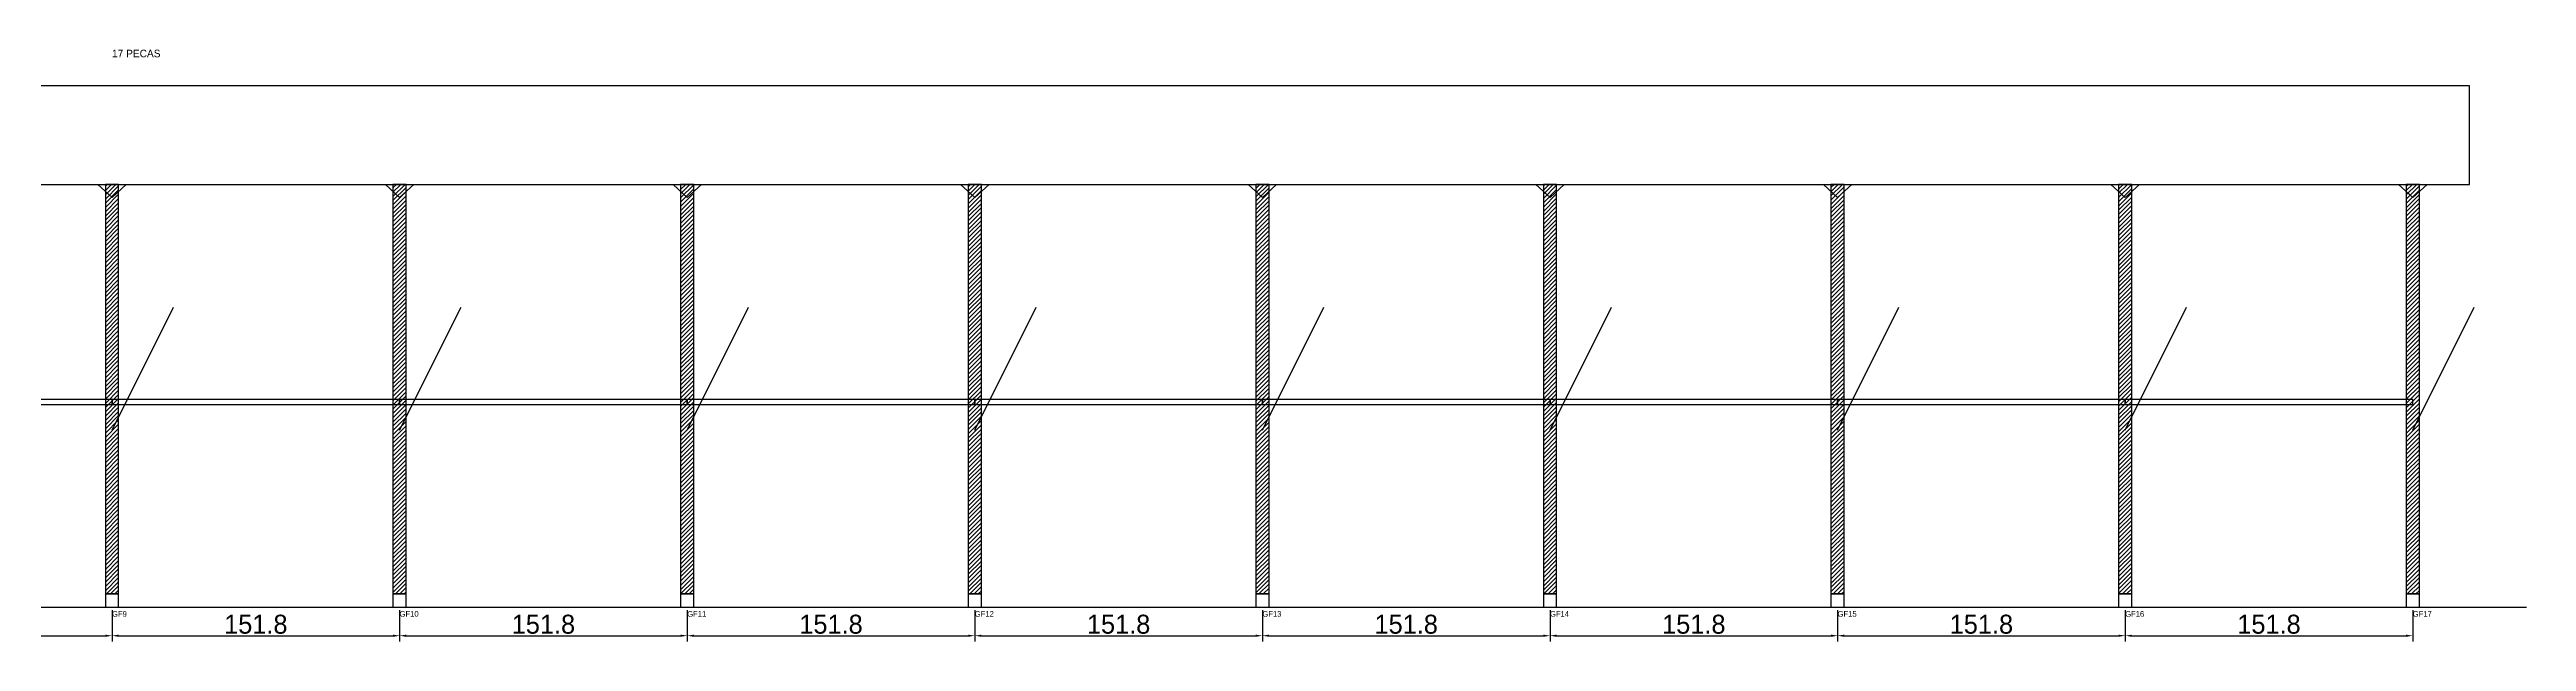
# Model space of a CAD drawing. Header units: metres. Extents: x -30 to 2519, y -25 to 308.
# Drawn here: x 1212 to 2519, y -25 to 287 of the extents above; entities that cross this region are included whole.
import ezdxf

# ---------------------------------------------------------------- set-up
doc = ezdxf.new("R2010")
doc.units = ezdxf.units.M
for name, color, linetype in [('BARRA_ANCORAGEM', 1, 'Continuous'), ('COTA', 241, 'Continuous'), ('GARFOS OK', 3, 'Continuous'), ('NOME DA VIGA', 6, 'Continuous'), ('SARR_7x7', 40, 'Continuous'), ('TIRAS REESCORAMENTO', 252, 'Continuous'), ('VIGAS', 3, 'Continuous')]:
    doc.layers.add(name, color=color, linetype=linetype)
doc.dimstyles.new('EZ DXF', dxfattribs={"dimtxt": 10, "dimasz": 3.5, "dimexe": 3, "dimexo": 1.5, "dimgap": 1, "dimtad": 1, "dimdec": 1, "dimdsep": 46, "dimcen": 2.5, "dimazin": 3, "dimtfac": 1, "dimtmove": 0, "dimatfit": 3})

msp = doc.modelspace()

# ---------------------------------------------------------------- hatches: boundary and pattern name
at = {"layer": 'COTA'}
h = msp.add_hatch(dxfattribs=at)
h.set_pattern_fill('ANSI31', scale=0.5)
h.paths.add_polyline_path([(1241, 0), (1248, 0), (1248, 216), (1241, 216)])
h = msp.add_hatch(dxfattribs=at)
h.set_pattern_fill('ANSI31', scale=0.5)
h.paths.add_polyline_path([(1392.8125, 0), (1399.8125, 0), (1399.8125, 216), (1392.8125, 216)])
h = msp.add_hatch(dxfattribs=at)
h.set_pattern_fill('ANSI31', scale=0.5)
h.paths.add_polyline_path([(1544.625, 0), (1551.625, 0), (1551.625, 216), (1544.625, 216)])
h = msp.add_hatch(dxfattribs=at)
h.set_pattern_fill('ANSI31', scale=0.5)
h.paths.add_polyline_path([(1696.4375, 0), (1703.4375, 0), (1703.4375, 216), (1696.4375, 216)])
h = msp.add_hatch(dxfattribs=at)
h.set_pattern_fill('ANSI31', scale=0.5)
h.paths.add_polyline_path([(1848.25, 0), (1855.25, 0), (1855.25, 216), (1848.25, 216)])
h = msp.add_hatch(dxfattribs=at)
h.set_pattern_fill('ANSI31', scale=0.5)
h.paths.add_polyline_path([(2000.0625, 0), (2007.0625, 0), (2007.0625, 216), (2000.0625, 216)])
h = msp.add_hatch(dxfattribs=at)
h.set_pattern_fill('ANSI31', scale=0.5)
h.paths.add_polyline_path([(2151.875, 0), (2158.875, 0), (2158.875, 216), (2151.875, 216)])
h = msp.add_hatch(dxfattribs=at)
h.set_pattern_fill('ANSI31', scale=0.5)
h.paths.add_polyline_path([(2303.6875, 0), (2310.6875, 0), (2310.6875, 216), (2303.6875, 216)])
h = msp.add_hatch(dxfattribs=at)
h.set_pattern_fill('ANSI31', scale=0.5)
h.paths.add_polyline_path([(2455.5, 0), (2462.5, 0), (2462.5, 216), (2455.5, 216)])

# ---------------------------------------------------------------- linework, layer by layer
at = {"layer": 'BARRA_ANCORAGEM'}
for p, q in [((1244.5, 86.4), (1276.9, 151.2)), ((1396.3125, 86.4), (1428.7125, 151.2)), ((1548.125, 86.4), (1580.525, 151.2)), ((1699.9375, 86.4), (1732.3375, 151.2)), ((1851.75, 86.4), (1884.15, 151.2)), ((2003.5625, 86.4), (2035.9625, 151.2)), ((2155.375, 86.4), (2187.775, 151.2)), ((2307.1875, 86.4), (2339.5875, 151.2)), ((2459, 86.4), (2491.4, 151.2))]:
    msp.add_line(p, q, dxfattribs=at)
at = {"layer": 'GARFOS OK'}
for p, q in [((1244.5, 209), (1237, 216)), ((1237, 216), (1252, 216)), ((1244.5, 209), (1252, 216)), ((1396.3125, 209), (1388.8125, 216)), ((1388.8125, 216), (1403.8125, 216)), ((1396.3125, 209), (1403.8125, 216)), ((1548.125, 209), (1540.625, 216)), ((1540.625, 216), (1555.625, 216)), ((1548.125, 209), (1555.625, 216)), ((1699.9375, 209), (1692.4375, 216)), ((1692.4375, 216), (1707.4375, 216)), ((1699.9375, 209), (1707.4375, 216)), ((1851.75, 209), (1844.25, 216)), ((1844.25, 216), (1859.25, 216)), ((1851.75, 209), (1859.25, 216)), ((2003.5625, 209), (1996.0625, 216)), ((1996.0625, 216), (2011.0625, 216)), ((2003.5625, 209), (2011.0625, 216)), ((2155.375, 209), (2147.875, 216)), ((2147.875, 216), (2162.875, 216)), ((2155.375, 209), (2162.875, 216)), ((2307.1875, 209), (2299.6875, 216)), ((2299.6875, 216), (2314.6875, 216)), ((2307.1875, 209), (2314.6875, 216)), ((2459, 209), (2451.5, 216)), ((2451.5, 216), (2466.5, 216)), ((2459, 209), (2466.5, 216))]:
    msp.add_line(p, q, dxfattribs=at)
at = {"layer": 'GARFOS OK', "linetype": 'CONTINUOUS'}
msp.add_line((-30, -7), (2519, -7), dxfattribs=at)
at = {"layer": 'GARFOS OK'}
for points in [[(1241, 0), (1248, 0), (1248, 216), (1241, 216), (1241, 0)], [(1392.8125, 0), (1399.8125, 0), (1399.8125, 216), (1392.8125, 216), (1392.8125, 0)], [(1544.625, 0), (1551.625, 0), (1551.625, 216), (1544.625, 216), (1544.625, 0)], [(1696.4375, 0), (1703.4375, 0), (1703.4375, 216), (1696.4375, 216), (1696.4375, 0)], [(1848.25, 0), (1855.25, 0), (1855.25, 216), (1848.25, 216), (1848.25, 0)], [(2000.0625, 0), (2007.0625, 0), (2007.0625, 216), (2000.0625, 216), (2000.0625, 0)], [(2151.875, 0), (2158.875, 0), (2158.875, 216), (2151.875, 216), (2151.875, 0)], [(2303.6875, 0), (2310.6875, 0), (2310.6875, 216), (2303.6875, 216), (2303.6875, 0)], [(2455.5, 0), (2462.5, 0), (2462.5, 216), (2455.5, 216), (2455.5, 0)]]:
    msp.add_lwpolyline(points, dxfattribs=at)
at = {"layer": 'SARR_7x7'}
for points in [[(1241, -7), (1248, -7), (1248, 0), (1241, 0), (1241, -7)], [(1392.8125, -7), (1399.8125, -7), (1399.8125, 0), (1392.8125, 0), (1392.8125, -7)], [(1544.625, -7), (1551.625, -7), (1551.625, 0), (1544.625, 0), (1544.625, -7)], [(1696.4375, -7), (1703.4375, -7), (1703.4375, 0), (1696.4375, 0), (1696.4375, -7)], [(1848.25, -7), (1855.25, -7), (1855.25, 0), (1848.25, 0), (1848.25, -7)], [(2000.0625, -7), (2007.0625, -7), (2007.0625, 0), (2000.0625, 0), (2000.0625, -7)], [(2151.875, -7), (2158.875, -7), (2158.875, 0), (2151.875, 0), (2151.875, -7)], [(2303.6875, -7), (2310.6875, -7), (2310.6875, 0), (2303.6875, 0), (2303.6875, -7)], [(2455.5, -7), (2462.5, -7), (2462.5, 0), (2455.5, 0), (2455.5, -7)]]:
    msp.add_lwpolyline(points, dxfattribs=at)
at = {"layer": 'TIRAS REESCORAMENTO'}
for points in [[(1092.6875, 100), (1244.5, 100), (1244.5, 102.5), (1092.6875, 102.5), (1092.6875, 100)], [(1244.5, 100), (1396.3125, 100), (1396.3125, 102.5), (1244.5, 102.5), (1244.5, 100)], [(1396.3125, 100), (1548.125, 100), (1548.125, 102.5), (1396.3125, 102.5), (1396.3125, 100)], [(1548.125, 100), (1699.9375, 100), (1699.9375, 102.5), (1548.125, 102.5), (1548.125, 100)], [(1699.9375, 100), (1851.75, 100), (1851.75, 102.5), (1699.9375, 102.5), (1699.9375, 100)], [(1851.75, 100), (2003.5625, 100), (2003.5625, 102.5), (1851.75, 102.5), (1851.75, 100)], [(2003.5625, 100), (2155.375, 100), (2155.375, 102.5), (2003.5625, 102.5), (2003.5625, 100)], [(2155.375, 100), (2307.1875, 100), (2307.1875, 102.5), (2155.375, 102.5), (2155.375, 100)], [(2307.1875, 100), (2459, 100), (2459, 102.5), (2307.1875, 102.5), (2307.1875, 100)]]:
    msp.add_lwpolyline(points, dxfattribs=at)
at = {"layer": 'VIGAS'}
msp.add_lwpolyline([(0, 216), (2489, 216), (2489, 268), (0, 268), (0, 216)], dxfattribs=at)

# ---------------------------------------------------------------- texts
at = {"layer": 'NOME DA VIGA'}
for s, height, p in [('17 PECAS', 4, (1244.5, 283)), ('GF9', 3, (1244.5, -12)), ('GF10', 3, (1396.3125, -12)), ('GF11', 3, (1548.125, -12)), ('GF12', 3, (1699.9375, -12)), ('GF13', 3, (1851.75, -12)), ('GF14', 3, (2003.5625, -12)), ('GF15', 3, (2155.375, -12)), ('GF16', 3, (2307.1875, -12)), ('GF17', 3, (2459, -12))]:
    msp.add_text(s, height=height, dxfattribs=at).set_placement(p)

# ---------------------------------------------------------------- dimensions: what is measured, and where the dimension line sits
at = {"layer": 'COTA'}
for base, p1, p2 in [((1092.6875, -22), (1092.6875, -7), (1244.5, -7)), ((1244.5, -22), (1244.5, -7), (1396.3125, -7)), ((1396.3125, -22), (1396.3125, -7), (1548.125, -7)), ((1548.125, -22), (1548.125, -7), (1699.9375, -7)), ((1699.9375, -22), (1699.9375, -7), (1851.75, -7)), ((1851.75, -22), (1851.75, -7), (2003.5625, -7)), ((2003.5625, -22), (2003.5625, -7), (2155.375, -7)), ((2155.375, -22), (2155.375, -7), (2307.1875, -7)), ((2307.1875, -22), (2307.1875, -7), (2459, -7))]:
    msp.add_linear_dim(base=base, p1=p1, p2=p2, dimstyle='EZ DXF', dxfattribs=at).render()

doc.saveas('drawing.dxf')
